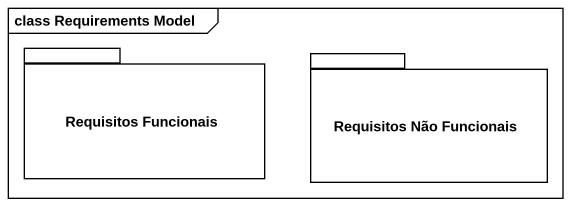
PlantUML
@startuml
mainframe class Requirements Model
package "Requisitos Funcionais" as Requisitos_Funcionais {
}
package "Requisitos Não Funcionais" as Requisitos_Não_Funcionais {
}
@enduml
